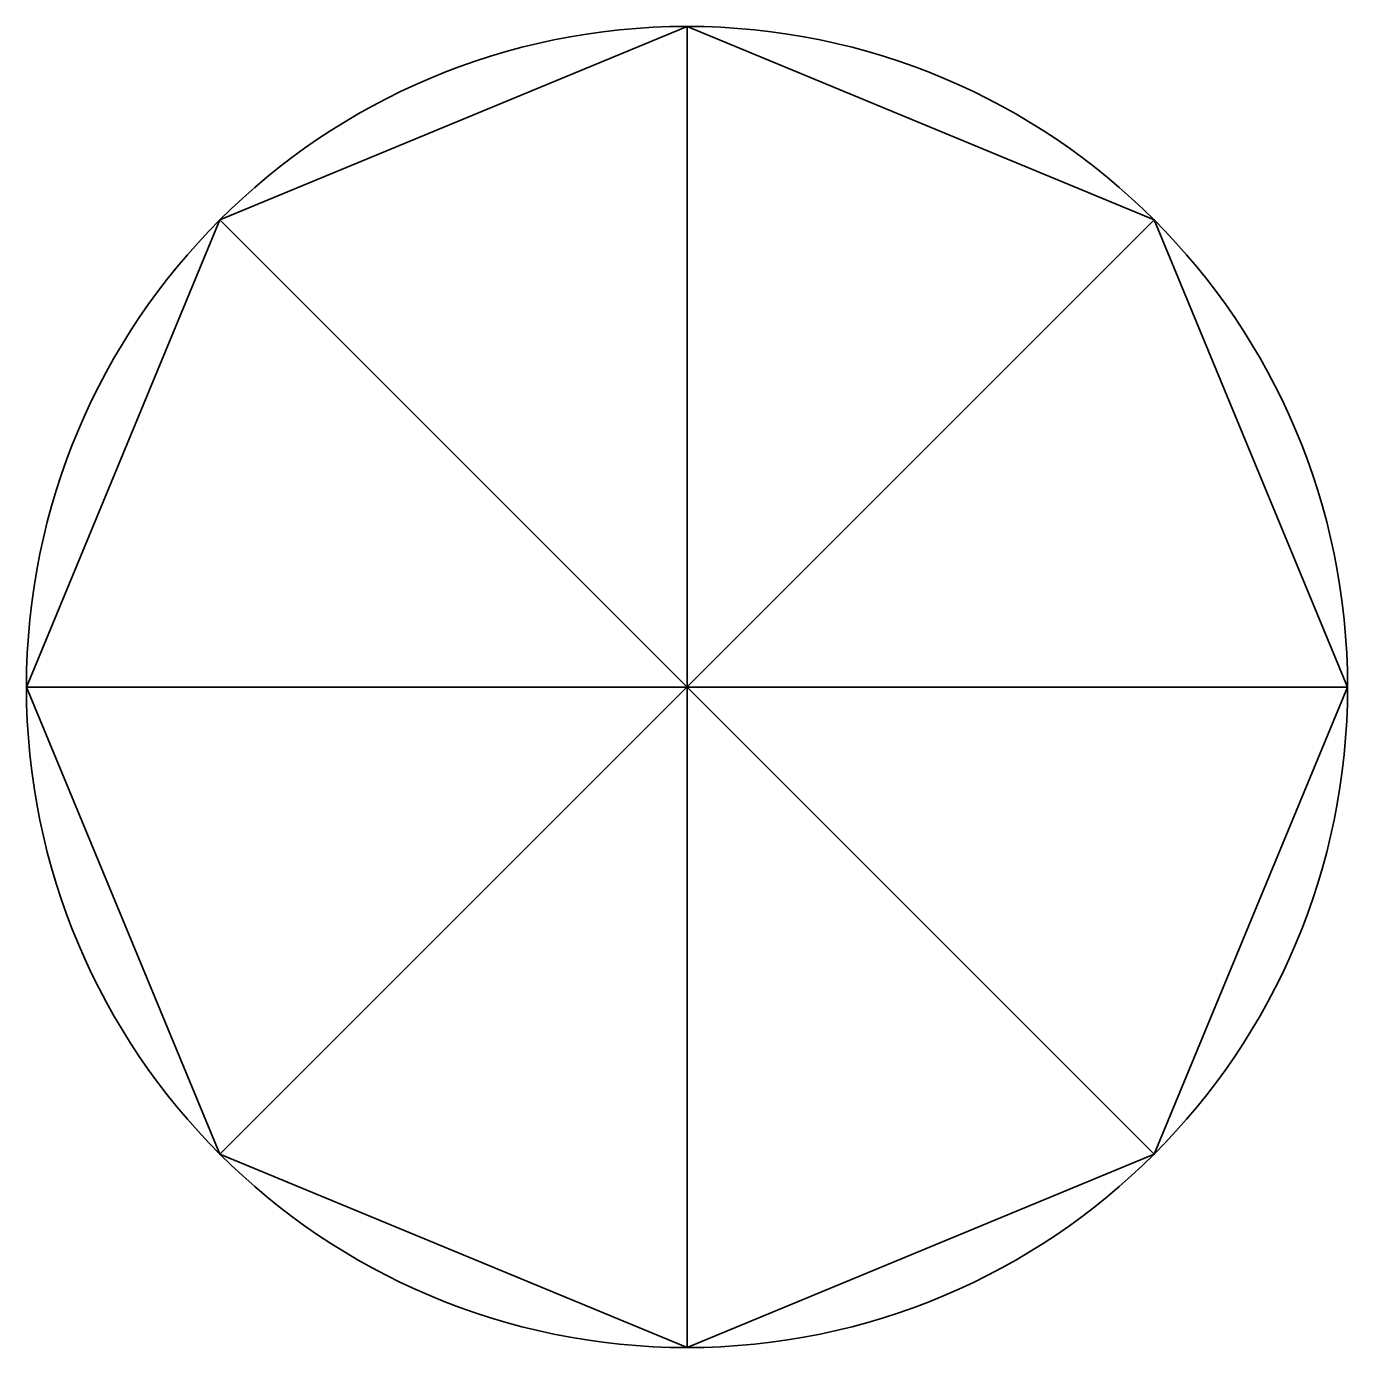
# Model space of a CAD drawing. Header units: millimetres. Extents: x -20 to 20, y -20 to 20.
import ezdxf

# ---------------------------------------------------------------- set-up
doc = ezdxf.new("R2010")
doc.units = ezdxf.units.MM
doc.layers.add('Contorno', color=7, linetype='Continuous', lineweight=35)

msp = doc.modelspace()

# ---------------------------------------------------------------- linework, layer by layer
at = {"layer": 'Contorno'}
for p, q in [((0, -20), (0, 20)), ((-14.142, 14.142), (14.142, -14.142)), ((14.142, 14.142), (-14.142, -14.142)), ((20, 0), (-20, 0))]:
    msp.add_line(p, q, dxfattribs=at)
at = {"layer": 'Contorno', "color": 6}
for points in [[(20, 0, 0), (14.142, 14.142, 4), (0, 20, 8), (-14.142, 14.142, 12)], [(20, 0, 32), (14.142, 14.142, 36), (0, 20, 40), (-14.142, 14.142, 44)], [(-14.142, 14.142, 12), (-20, 0, 16), (-14.142, -14.142, 20)], [(-14.142, 14.142, 44), (-20, 0, 48), (-14.142, -14.142, 52)], [(14.142, -14.142, 28), (20, 0, 32)], [(14.142, -14.142, 60), (20, 0, 64)], [(-14.142, -14.142, 20), (0, -20, 24)], [(-14.142, -14.142, 52), (0, -20, 56)], [(0, -20, 24), (14.142, -14.142, 28)], [(0, -20, 56), (14.142, -14.142, 60)]]:
    msp.add_polyline3d(points, dxfattribs=at)
at = {"layer": 'Contorno'}
msp.add_circle((0, 0), 20, dxfattribs=at)

doc.saveas('drawing.dxf')
